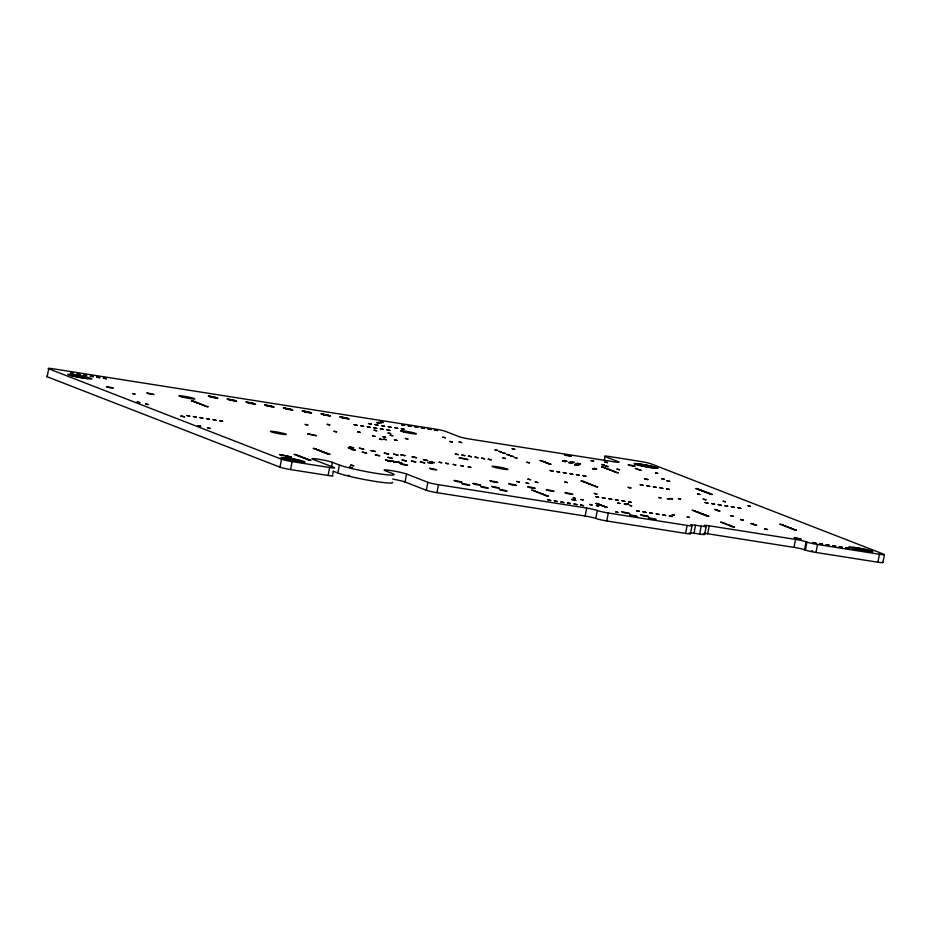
<?xml version="1.0" encoding="UTF-8"?>
<svg xmlns="http://www.w3.org/2000/svg" width="931" height="931" viewBox="0 0 931 931"><rect width="100%" height="100%" fill="white"/><g stroke="black" fill="none" stroke-linecap="round" stroke-linejoin="round"><path stroke-width="1.4" d="M332.507 475.473A8.274 0.652 10.9 0 1 328.108 475.485L290.577 469.573A8.274 0.652 10.9 0 1 279.975 467.176L47.167 376.764L48.703 368.804A8.274 0.652 10.9 0 1 53.102 368.781L434.963 429.016A8.274 0.652 10.9 0 1 445.565 431.402L459.123 436.674A8.274 0.652 10.9 0 0 469.724 439.06L614.204 461.846A8.274 0.652 10.9 0 0 618.615 461.834L605.057 456.562L604.289 460.554M279.975 467.176L281.499 459.216L48.703 368.804M290.577 469.573L292.113 461.601L329.632 467.525A8.274 0.652 10.9 0 0 334.043 467.502L312.735 459.227A10.858 0.85 10.9 0 1 318.518 459.204A10.858 0.85 10.9 0 1 332.437 462.335L339.408 465.046A28.942 2.269 10.9 0 0 376.531 473.402A28.942 2.269 10.9 0 0 391.951 473.332L384.98 470.62A11.882 0.931 10.9 0 1 391.311 470.597A11.882 0.931 10.9 0 1 406.556 474.03L427.864 482.305A8.274 0.652 10.9 0 0 438.466 484.69L586.705 508.082A8.274 0.652 10.9 0 1 597.306 510.467A8.798 0.687 10.9 0 0 608.304 513.004L687.113 525.433A8.798 0.687 10.9 0 0 691.128 525.259A8.274 0.652 10.9 0 1 695.538 525.247L701.171 526.131A8.274 0.652 10.9 0 0 705.57 526.108L704.802 525.817A8.274 0.652 10.9 0 1 709.213 525.794L795.528 539.41A8.274 0.652 10.9 0 1 806.13 541.795L806.898 542.098A8.274 0.652 10.9 0 0 817.511 544.484L879.434 554.259A8.274 0.652 10.9 0 0 883.833 554.236L651.025 463.824A8.274 0.652 10.9 0 0 640.423 461.427L609.468 456.551A8.274 0.652 10.9 0 0 605.057 456.562M328.108 475.485L329.632 467.525M331.669 466.315L332.437 462.335M332.763 474.147L333.275 471.482M392.335 482.246A28.942 2.269 10.9 0 1 371.469 480.792A28.942 2.269 10.9 0 1 337.883 473.006L339.408 465.046M689.138 533.021A8.274 0.652 10.9 0 0 689.603 533.23A8.798 0.687 10.9 0 1 685.577 533.405L606.768 520.964A8.798 0.687 10.9 0 1 595.782 518.427A8.274 0.652 10.9 0 0 585.168 516.042L436.93 492.662A8.274 0.652 10.9 0 1 426.328 490.265L405.02 481.99L406.556 474.03M426.328 490.265L427.864 482.305M436.93 492.662L438.466 484.69M585.168 516.042L586.705 508.082M595.782 518.427L597.306 510.467M606.768 520.964L608.304 513.004M685.577 533.405L687.113 525.433M690.465 533.707L691.989 525.736M690.36 532.753A8.274 0.652 10.9 0 1 694.002 533.207L695.538 525.247M694.002 533.207L699.635 534.103L701.171 526.131M704.651 534.452L706.187 526.481M704.336 533.323A8.274 0.652 10.9 0 1 707.676 533.754L709.213 525.794M707.676 533.754L793.992 547.381L795.528 539.41M882.297 562.196A8.274 0.652 10.9 0 1 877.898 562.219L815.975 552.455A8.274 0.652 10.9 0 1 805.373 550.07L804.593 549.767L806.13 541.795M805.373 550.07L806.898 542.098M815.975 552.455L817.511 544.484M877.898 562.219L879.434 554.259M882.914 562.568L884.45 554.608M349.649 475.636L348.043 475.31M811.82 550.71L812.6 550.884M703.266 533.777L704.045 534.08A8.274 0.652 10.9 0 1 699.635 534.103M333.228 471.202L337.883 473.006M292.113 461.601A8.274 0.652 10.9 0 1 281.499 459.216M392.731 479.058A11.882 0.931 10.9 0 1 405.02 481.99M47.167 376.764A8.274 0.652 10.9 0 1 46.981 376.264M793.992 547.381A8.274 0.652 10.9 0 1 804.593 549.767M70.605 372.935L73.491 373.587L70.605 372.935M77.168 373.971L80.066 374.623L77.168 373.971M83.732 375.007L86.63 375.659L83.732 375.007M90.307 376.043L93.193 376.694L90.307 376.043M96.871 377.078L99.768 377.73L96.871 377.078M103.434 378.114L106.332 378.766L103.434 378.114M106.495 386.574C106.611 387.82 121.938 389.367 106.495 386.574M147.028 392.963C147.133 394.209 162.471 395.756 147.028 392.963M132.807 393.592L134.972 394.081L132.807 393.592M209.079 396.024L208.276 396.036L217.877 398.259L211.372 397.234L209.824 396.629L216.329 397.665L209.079 396.024M227.851 398.992L227.036 398.992L236.637 401.226L230.143 400.19L228.584 399.597L235.089 400.621L227.851 398.992M191.518 400.854L194.404 401.505L191.518 400.854M137.253 402.041L139.801 402.623L137.253 402.041M194.23 401.901L197.116 402.553L194.23 401.901M246.61 401.948L245.807 401.948L255.408 404.182L248.903 403.158L247.355 402.553L253.849 403.577L246.61 401.948M196.941 402.96L199.828 403.612L196.941 402.96M145.597 403.984L148.134 404.554L145.597 403.984M199.653 404.007L202.539 404.659L199.653 404.007M202.364 405.066L205.251 405.718L202.364 405.066M265.37 404.904L264.567 404.915L274.168 407.138L267.663 406.114L266.115 405.509L272.62 406.544L265.37 404.904M205.076 406.114L207.962 406.766L205.076 406.114M284.141 407.871L283.338 407.871L292.928 410.106L286.434 409.081L284.886 408.476L291.38 409.5L284.141 407.871M302.901 410.827L302.098 410.839L311.699 413.061L305.193 412.037L303.646 411.432L310.151 412.456L302.901 410.827M321.672 413.795L320.858 413.795L330.458 416.017L323.965 414.993L322.405 414.4L328.911 415.424L321.672 413.795M186.84 415.482L189.726 416.134L186.84 415.482M180.905 416.029L184.524 416.844L180.905 416.029M193.404 416.518L196.301 417.169L193.404 416.518M340.432 416.751L339.629 416.751L349.23 418.985L342.724 417.961L341.177 417.356L347.67 418.38L340.432 416.751M199.967 417.554L202.865 418.205L199.967 417.554M206.542 418.589L209.428 419.241L206.542 418.589M213.106 419.625L216.004 420.277L213.106 419.625M219.669 420.661L222.567 421.312L219.669 420.661M380.756 421.964L383.293 422.534L380.756 421.964M378.777 422.278L381.314 422.849L378.777 422.278M376.799 422.593L379.336 423.163L376.799 422.593M368.501 423.5L371.388 424.152L368.501 423.5M305.252 424.443L307.789 425.013L305.252 424.443M327.235 424.338L329.772 424.908L327.235 424.338M354.129 424.629L357.027 425.281L354.129 424.629M375.065 424.536L377.963 425.188L375.065 424.536M401.726 424.722L404.624 425.374L401.726 424.722M198.07 425.665L200.607 426.235L198.07 425.665M360.704 425.665L363.59 426.317L360.704 425.665M381.629 425.572L384.526 426.223L381.629 425.572M408.302 425.758L411.188 426.41L408.302 425.758M367.268 426.701L370.166 427.352L367.268 426.701M388.204 426.607L391.09 427.259L388.204 426.607M414.865 426.794L417.763 427.445L414.865 426.794M207.741 427.911L210.278 428.481L207.741 427.911M373.831 427.736L376.729 428.388L373.831 427.736M394.767 427.643L397.665 428.295L394.767 427.643M421.429 427.829L424.327 428.481L421.429 427.829M380.407 428.772L383.293 429.424L380.407 428.772M401.331 428.679L404.229 429.331L401.331 428.679M428.004 428.865L430.89 429.517L428.004 428.865M386.97 429.808L389.868 430.459L386.97 429.808M374.134 430.215L376.671 430.785L374.134 430.215M434.568 429.901L437.465 430.553L434.568 429.901M334.043 431.297L336.58 431.879L334.043 431.297M357.644 431.809L360.181 432.38L357.644 431.809M388.099 433.043L390.636 433.613L388.099 433.043M308.429 433.904L307.521 433.904L316.587 435.743L308.429 433.904M390.217 435.161L392.754 435.731L390.217 435.161M372.493 435.848L375.03 436.418L372.493 435.848M383.072 436.72L385.62 437.291L383.072 436.72M442.853 437.209L445.39 437.779L442.853 437.209M405.357 438.443L407.894 439.013L405.357 438.443M379.522 439.013L382.059 439.583L379.522 439.013M383.77 439.153L386.307 439.723L383.77 439.153M394.511 439.863L397.06 440.433L394.511 439.863M449.848 441.445L452.385 442.016L449.848 441.445M459.099 442.004L461.648 442.586L459.099 442.004M349.311 446.857L353.594 447.823L349.311 446.857M348.334 447.776L352.616 448.742L348.334 447.776M313.363 448.393L316.261 449.045L313.363 448.393M359.413 448.183L363.695 449.149L359.413 448.183M316.075 449.452L318.972 450.104L316.075 449.452M351.103 449.289L355.386 450.255L351.103 449.289M512.178 448.777L514.715 449.347L512.178 448.777M318.786 450.499L321.684 451.151L318.786 450.499M495.059 449.917L497.596 450.488L495.059 449.917M371.12 450.569L375.391 451.535L371.12 450.569M321.498 451.558L324.395 452.21L321.498 451.558M498.935 451.419L501.472 451.989L498.935 451.419M362.322 452.129L366.605 453.094L362.322 452.129M324.209 452.606L327.107 453.257L324.209 452.606M384.317 453.094L388.588 454.06L384.317 453.094M326.921 453.665L329.818 454.316L326.921 453.665M502.81 452.92L505.347 453.49L502.81 452.92M294.324 454.409L297.222 455.061L294.324 454.409M280.743 454.631L279.533 454.631L291.601 457.074L280.743 454.631M393.638 454.119L397.909 455.084L393.638 454.119M455.399 454.002L458.285 454.654L455.399 454.002M375.356 454.805L379.627 455.771L375.356 454.805M400.691 454.7L404.973 455.655L400.691 454.7M506.673 454.433L509.222 455.003L506.673 454.433M297.036 455.468L299.933 456.12L297.036 455.468M461.962 455.038L464.86 455.69L461.962 455.038M564.523 454.631C564.64 455.876 579.966 457.424 564.523 454.631M299.747 456.516L302.645 457.168L299.747 456.516M468.526 456.074L471.423 456.725L468.526 456.074M510.549 455.934L513.086 456.504L510.549 455.934M412.177 456.772L416.46 457.738L412.177 456.772M302.459 457.575L305.356 458.227L302.459 457.575M387.994 457.342L392.277 458.308L387.994 457.342M475.101 457.109L477.987 457.761L475.101 457.109M459.879 457.796L458.971 457.796L468.037 459.623L459.879 457.796M514.424 457.435L516.961 458.005L514.424 457.435M305.17 458.622L308.068 459.274L305.17 458.622M502.915 457.947L505.452 458.518L502.915 457.947M481.664 458.145L484.562 458.797L481.664 458.145M307.882 459.681L310.779 460.333L307.882 459.681M488.228 459.181L491.126 459.833L488.228 459.181M423.396 459.623L427.666 460.577L423.396 459.623M385.446 459.949L388.343 460.601L385.446 459.949M402.134 460.019L406.405 460.985L402.134 460.019M387.773 460.845L390.671 461.497L387.773 460.845M391.078 460.833L393.976 461.485L391.078 460.833M411.455 461.043L415.726 461.997L411.455 461.043M540.189 460.519L542.726 461.089L540.189 460.519M563.942 460.682L566.839 461.334L563.942 460.682M591.092 460.601L593.629 461.171L591.092 460.601M393.406 461.729L396.292 462.381L393.406 461.729M396.711 461.718L399.597 462.37L396.711 461.718M562.51 460.985L565.408 461.636L562.51 460.985M429.913 461.718L434.195 462.684L429.913 461.718M420.393 461.916L424.664 462.882L420.393 461.916M439.176 462.183L441.713 462.754L439.176 462.183M542.901 461.567L545.438 462.137L542.901 461.567M399.027 462.626L401.924 463.277L399.027 462.626M427.992 462.486L432.275 463.452L427.992 462.486M571.448 461.857L574.346 462.509L571.448 461.857M526.818 462.253L529.355 462.823L526.818 462.253M570.016 462.172L572.914 462.823L570.016 462.172M604.882 462.055L607.419 462.626L604.882 462.055M545.613 462.626L548.15 463.196L545.613 462.626M568.585 462.486L571.483 463.138L568.585 462.486M445.74 463.219L448.276 463.789L445.74 463.219M400.749 463.719C400.854 464.965 416.192 466.512 400.749 463.719M577.523 463.359L580.42 464.01L577.523 463.359M548.324 463.673L550.861 464.243L548.324 463.673M576.091 463.661L578.989 464.313L576.091 463.661M453.246 464.406L455.783 464.976L453.246 464.406M350.859 465.116L353.757 465.768L350.859 465.116M576.696 464.511L578.873 465L576.696 464.511M601.717 464.511L604.254 465.081L601.717 464.511M574.718 464.825L576.894 465.314L574.718 464.825M460.752 465.581L463.289 466.152L460.752 465.581M628.32 464.697C628.437 465.942 643.775 467.478 628.32 464.697M349.288 467.106L352.174 467.758L349.288 467.106M605.581 466.012L608.129 466.582L605.581 466.012M468.258 466.768L470.795 467.339L468.258 466.768M601.694 466.897L604.591 467.548L601.694 466.897M429.831 468.305C429.936 469.561 445.274 471.098 429.831 468.305M604.405 467.956L607.303 468.607L604.405 467.956M594.49 468.386L596.655 468.875L594.49 468.386M592.5 468.7L594.676 469.189L592.5 468.7M635.477 468.502L637.642 468.991L635.477 468.502M607.117 469.003L610.014 469.655L607.117 469.003M617.02 469.154L619.569 469.724L617.02 469.154M609.828 470.062L612.726 470.714L609.828 470.062M638.957 469.864L641.122 470.353L638.957 469.864M550.174 470.481L553.072 471.133L550.174 470.481M612.54 471.109L615.438 471.761L612.54 471.109M556.738 471.517L559.636 472.168L556.738 471.517M615.251 472.168L618.149 472.82L615.251 472.168M563.302 472.552L566.199 473.204L563.302 472.552M655.517 472.832L657.682 473.32L655.517 472.832M569.877 473.588L572.774 474.24L569.877 473.588M576.44 474.624L579.338 475.276L576.44 474.624M583.004 475.66L585.902 476.311L583.004 475.66M527.958 479.139L530.495 479.709L527.958 479.139M644.636 478.837L647.906 479.57L644.636 478.837M661.569 478.674L664.292 479.29L661.569 478.674M454.27 480.443C454.398 481.827 471.447 483.538 454.27 480.443M490.137 480.745C490.265 482.13 507.314 483.841 490.137 480.745M581.142 480.99L584.04 481.641L581.142 480.99M516.693 481.467L519.23 482.037L516.693 481.467M666.992 480.78L669.715 481.397L666.992 480.78M535.313 481.99L537.85 482.561L535.313 481.99M564.896 482.014L567.433 482.584L564.896 482.014M583.853 482.037L586.751 482.689L583.853 482.037M526.073 482.945L528.61 483.515L526.073 482.945M462.02 483.457C462.137 484.842 479.186 486.552 462.02 483.457M473.041 483.398C473.157 484.783 490.206 486.506 473.041 483.398M586.565 483.096L589.463 483.748L586.565 483.096M508.896 483.701C509.024 485.086 526.073 486.797 508.896 483.701M589.276 484.143L592.174 484.795L589.276 484.143M640.237 484.679L643.135 485.33L640.237 484.679M591.988 485.202L594.886 485.854L591.988 485.202M480.78 486.413C480.908 487.797 497.957 489.508 480.78 486.413M491.801 486.366C491.929 487.751 508.966 489.462 491.801 486.366M646.812 485.714L649.698 486.366L646.812 485.714M594.7 486.25L597.597 486.901L594.7 486.25M527.668 486.657C527.784 488.042 544.833 489.764 527.668 486.657M653.376 486.75L656.274 487.402L653.376 486.75M628.169 487.344L630.892 487.96L628.169 487.344M659.939 487.797L662.837 488.449L659.939 487.797M499.551 489.369C499.668 490.753 516.717 492.476 499.551 489.369M695.864 488.542L698.762 489.194L695.864 488.542M666.515 488.833L669.401 489.485L666.515 488.833M546.427 489.625C546.555 491.009 563.604 492.72 546.427 489.625M531.834 490.183L534.731 490.835L531.834 490.183M698.576 489.601L701.474 490.253L698.576 489.601M534.545 491.242L537.443 491.894L534.545 491.242M701.287 490.649L704.185 491.3L701.287 490.649M537.257 492.29L540.155 492.941L537.257 492.29M703.999 491.708L706.897 492.359L703.999 491.708M565.198 492.58C565.315 493.965 582.364 495.688 565.198 492.58M539.968 493.349L542.866 494L539.968 493.349M706.71 492.755L709.608 493.407L706.71 492.755M594.339 493.453L596.876 494.024L594.339 493.453M542.68 494.396L545.578 495.048L542.68 494.396M697.633 493.942L699.798 494.431L697.633 493.942M709.422 493.814L712.32 494.466L709.422 493.814M545.391 495.455L548.289 496.107L545.391 495.455M595.7 496.595L598.598 497.247L595.7 496.595M602.276 497.631L605.162 498.283L602.276 497.631M658.776 497.468L660.952 497.957L658.776 497.468M573.24 497.992L575.405 498.481L573.24 497.992M608.839 498.667L611.737 499.319L608.839 498.667M670.308 498.481L672.473 498.969L670.308 498.481M667.387 498.644L669.552 499.132L667.387 498.644M678.408 498.597L680.573 499.086L678.408 498.597M571.739 499.47L575.707 500.366L571.739 499.47M580.967 499.482L583.132 499.97L580.967 499.482M547.812 499.854L550.71 500.506L547.812 499.854M703.231 499.179L705.954 499.796L703.231 499.179M615.403 499.703L618.3 500.354L615.403 499.703M554.376 500.89L557.273 501.541L554.376 500.89M621.978 500.738L624.864 501.39L621.978 500.738M560.951 501.925L563.849 502.577L560.951 501.925M628.541 501.774L631.439 502.426L628.541 501.774M723.224 501.285L725.389 501.774L723.224 501.285M567.514 502.961L570.412 503.613L567.514 502.961M705.07 502.507L707.956 503.159L705.07 502.507M617.8 502.973L619.976 503.462L617.8 502.973M596.061 503.438L598.947 504.09L596.061 503.438M574.09 503.997L576.976 504.649L574.09 503.997M626.354 503.694L628.518 504.183L626.354 503.694M624.375 504.008L626.54 504.497L624.375 504.008M711.633 503.543L714.531 504.195L711.633 503.543M589.893 504.462L592.058 504.951L589.893 504.462M598.773 504.497L601.659 505.149L598.773 504.497M580.653 505.033L583.551 505.684L580.653 505.033M718.197 504.579L721.094 505.23L718.197 504.579M596.457 505.498L598.621 505.987L596.457 505.498M629.507 505.358L631.672 505.847L629.507 505.358M601.484 505.545L604.37 506.196L601.484 505.545M724.772 505.614L727.658 506.266L724.772 505.614M748.058 505.742L750.235 506.231L748.058 505.742M604.196 506.604L607.082 507.255L604.196 506.604M731.335 506.65L734.233 507.302L731.335 506.65M737.899 507.686L740.797 508.338L737.899 507.686M714.624 509.455L717.51 510.107L714.624 509.455M692.315 510.316L695.213 510.968L692.315 510.316M636.525 510.723L639.411 511.375L636.525 510.723M716.94 510.363L719.838 511.014L716.94 510.363M621.943 511.806C622.059 513.19 639.108 514.913 621.943 511.806M695.026 511.375L697.924 512.027L695.026 511.375M615.868 511.957L618.033 512.446L615.868 511.957M643.088 511.759L645.986 512.411L643.088 511.759M697.738 512.422L700.636 513.074L697.738 512.422M649.652 512.795L652.55 513.447L649.652 512.795M700.449 513.481L703.347 514.133L700.449 513.481M656.227 513.831L659.113 514.482L656.227 513.831M629.682 514.82C629.81 516.205 646.859 517.915 629.682 514.82M640.703 514.762C640.831 516.146 657.868 517.869 640.703 514.762M672.252 514.599L674.416 515.087L672.252 514.599M703.161 514.529L706.059 515.18L703.161 514.529M662.791 514.866L665.688 515.518L662.791 514.866M705.873 515.588L708.77 516.24L705.873 515.588M669.354 515.902L672.252 516.554L669.354 515.902M730.498 515.623L733.395 516.274L730.498 515.623M687.264 516.973L689.429 517.461L687.264 516.973M648.453 517.776C648.57 519.161 665.618 520.871 648.453 517.776M740.576 519.545L743.473 520.196L740.576 519.545M720.722 522.21L723.608 522.861L720.722 522.21M723.434 523.269L726.32 523.92L723.434 523.269M751.038 523.606L753.924 524.258L751.038 523.606M726.145 524.316L729.031 524.968L726.145 524.316M779.957 524.234L782.855 524.886L779.957 524.234M753.749 524.653L756.635 525.305L753.749 524.653M728.857 525.375L731.743 526.027L728.857 525.375M782.668 525.293L785.566 525.945L782.668 525.293M731.568 526.422L734.454 527.074L731.568 526.422M785.38 526.341L788.278 526.993L785.38 526.341M788.092 527.388L790.989 528.04L788.092 527.388M790.803 528.447L793.701 529.099L790.803 528.447M764.595 528.866L767.481 529.518L764.595 528.866M793.515 529.495L796.412 530.146L793.515 529.495M794.318 537.606C794.434 538.851 809.772 540.387 794.318 537.606M813.066 542.494L815.952 543.145L813.066 542.494M819.629 543.529L822.527 544.181L819.629 543.529M826.193 544.577L829.09 545.229L826.193 544.577M832.768 545.613L835.654 546.264L832.768 545.613M839.331 546.648L842.229 547.3L839.331 546.648M845.895 547.684L848.793 548.336L845.895 547.684M641.75 465.709A10.334 0.815 10.9 0 0 657.996 468.27A10.334 0.815 10.9 0 0 644.066 464.732A10.334 0.815 10.9 0 0 641.75 465.709M856.473 549.104A10.334 0.815 10.9 0 0 872.731 551.664A10.334 0.815 10.9 0 0 858.789 548.126A10.334 0.815 10.9 0 0 856.473 549.104M284.967 458.948A10.334 0.815 10.9 0 0 301.213 461.508A10.334 0.815 10.9 0 0 287.283 457.971A10.334 0.815 10.9 0 0 284.967 458.948M71.71 375.787A10.334 0.815 10.9 0 0 87.968 378.347A10.334 0.815 10.9 0 0 74.026 374.809A10.334 0.815 10.9 0 0 71.71 375.787M852.726 548.51A10.334 0.815 10.9 0 0 868.972 551.071A10.334 0.815 10.9 0 0 855.042 547.533A10.334 0.815 10.9 0 0 852.726 548.51M637.991 465.116A10.334 0.815 10.9 0 0 654.249 467.676A10.334 0.815 10.9 0 0 640.307 464.138A10.334 0.815 10.9 0 0 637.991 465.116M75.469 376.38A10.334 0.815 10.9 0 0 91.715 378.94A10.334 0.815 10.9 0 0 77.785 375.402A10.334 0.815 10.9 0 0 75.469 376.38M288.715 459.542A10.334 0.815 10.9 0 0 304.972 462.102A10.334 0.815 10.9 0 0 291.031 458.564A10.334 0.815 10.9 0 0 288.715 459.542M273.481 432.496A8.135 0.64 10.9 0 0 286.271 434.509A8.135 0.64 10.9 0 0 275.297 431.728A8.135 0.64 10.9 0 0 273.481 432.496M495.106 467.455A8.135 0.64 10.9 0 0 507.895 469.468A8.135 0.64 10.9 0 0 496.921 466.687A8.135 0.64 10.9 0 0 495.106 467.455M181.976 396.955A8.135 0.64 10.9 0 0 194.765 398.968A8.135 0.64 10.9 0 0 183.803 396.187A8.135 0.64 10.9 0 0 181.976 396.955M403.6 431.914A8.135 0.64 10.9 0 0 416.401 433.939A8.135 0.64 10.9 0 0 405.427 431.146A8.135 0.64 10.9 0 0 403.6 431.914"/></g></svg>
